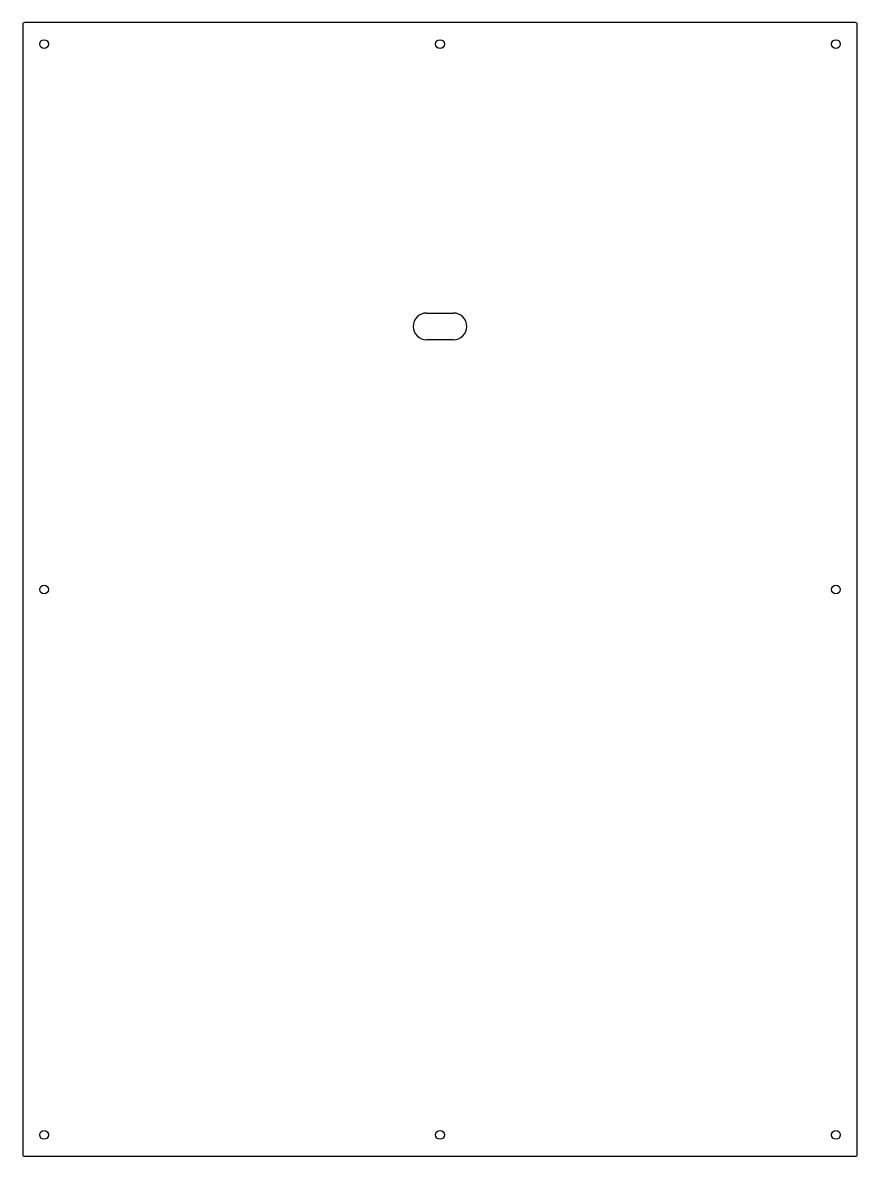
# Model space of a CAD drawing. Header units: millimetres. Extents: x -27 to 363, y 226 to 756.
import ezdxf

# ---------------------------------------------------------------- set-up
doc = ezdxf.new("R2010")
doc.units = ezdxf.units.MM
doc.layers.get('0').update_dxf_attribs({"linetype": 'CONTINUOUS'})

msp = doc.modelspace()

# ---------------------------------------------------------------- linework, layer by layer
for p, q in [((-27.22, 755.15, 0), (-27.22, 227.15, 0)), ((361.78, 756.15, 0), (-26.22, 756.15, 0)), ((362.78, 227.15, 0), (362.78, 755.15, 0)), ((161.53, 620.4, 0), (174.03, 620.4, 0)), ((174.03, 607.9, 0), (161.53, 607.9, 0)), ((-26.22, 226.15, 0), (361.78, 226.15, 0))]:
    msp.add_line(p, q)
for centre in [(-17.22, 746.15, 0), (167.78, 746.15, 0), (352.78, 746.15, 0), (-17.22, 491.15, 0), (352.78, 491.15, 0), (-17.22, 236.15, 0), (167.78, 236.15, 0), (352.78, 236.15, 0)]:
    msp.add_circle(centre, 2.05)
for centre, radius, start, end in [((-26.22, 755.15, 0), 1, 90, 180), ((361.78, 755.15, 0), 1, 0, 90), ((161.53, 614.15, 0), 6.25, 90, 270), ((174.03, 614.15, 0), 6.25, -90, 90), ((-26.22, 227.15, 0), 1, 180, 270), ((361.78, 227.15, 0), 1, -90, 0)]:
    msp.add_arc(centre, radius, start, end)

doc.saveas('drawing.dxf')
